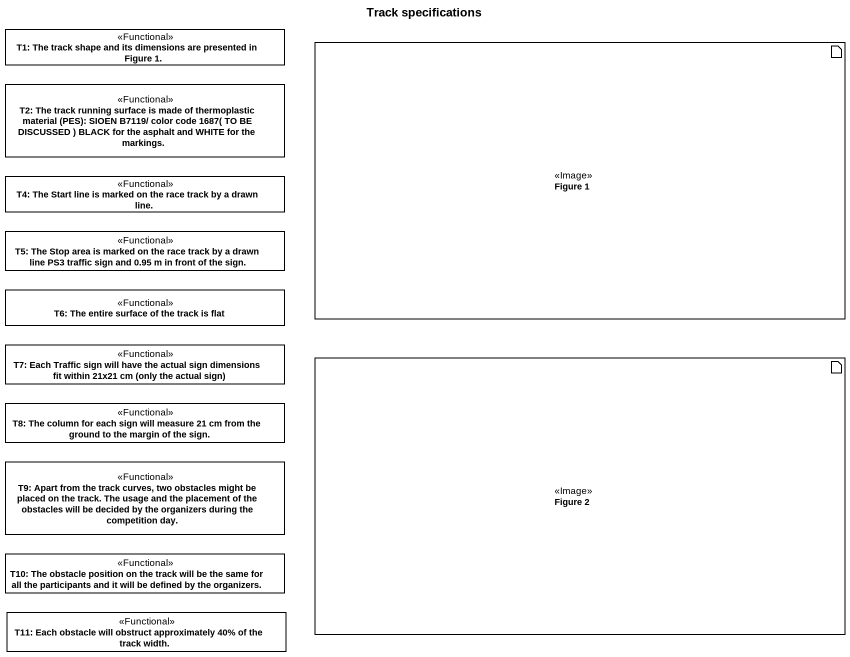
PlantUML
@startuml
title Track specifications
allowmixing
hide circle
hide empty members
class "T1: The track shape and its dimensions are presented in Figure 1." as T1_The_track_shape_and_its <<Functional>>
artifact "Figure 1" as Figure_1 <<Image>>
class "T2: The track running surface is made of thermoplastic material (PES): SIOEN B7119/ color code 1687( TO BE DISCUSSED ) BLACK for the asphalt and WHITE for the markings." as T2_The_track_running <<Functional>>
class "T4: The Start line is marked on the race track by a drawn line." as T4_The_Start_line_is_marked <<Functional>>
class "T5: The Stop area is marked on the race track by a drawn line PS3 traffic sign and 0.95 m in front of the sign." as T5_The_Stop_area_is_marked <<Functional>>
class "T6: The entire surface of the track is flat" as T6_The_entire_surface_of <<Functional>>
class "T7: Each Traffic sign will have the actual sign dimensions fit within 21x21 cm (only the actual sign)" as T7_Each_Traffic_sign_will <<Functional>>
artifact "Figure 2" as Figure_2 <<Image>>
class "T8: The column for each sign will measure 21 cm from the ground to the margin of the sign." as T8_The_column_for_each_sign <<Functional>>
class "T9: Apart from the track curves, two obstacles might be placed on the track. The usage and the placement of the obstacles will be decided by the organizers during the competition day." as T9_Apart_from_the_track <<Functional>>
class "T10: The obstacle position on the track will be the same for all the participants and it will be defined by the organizers." as T10_The_obstacle_position <<Functional>>
class "T11: Each obstacle will obstruct approximately 40% of the track width." as T11_Each_obstacle_will <<Functional>>
@enduml
